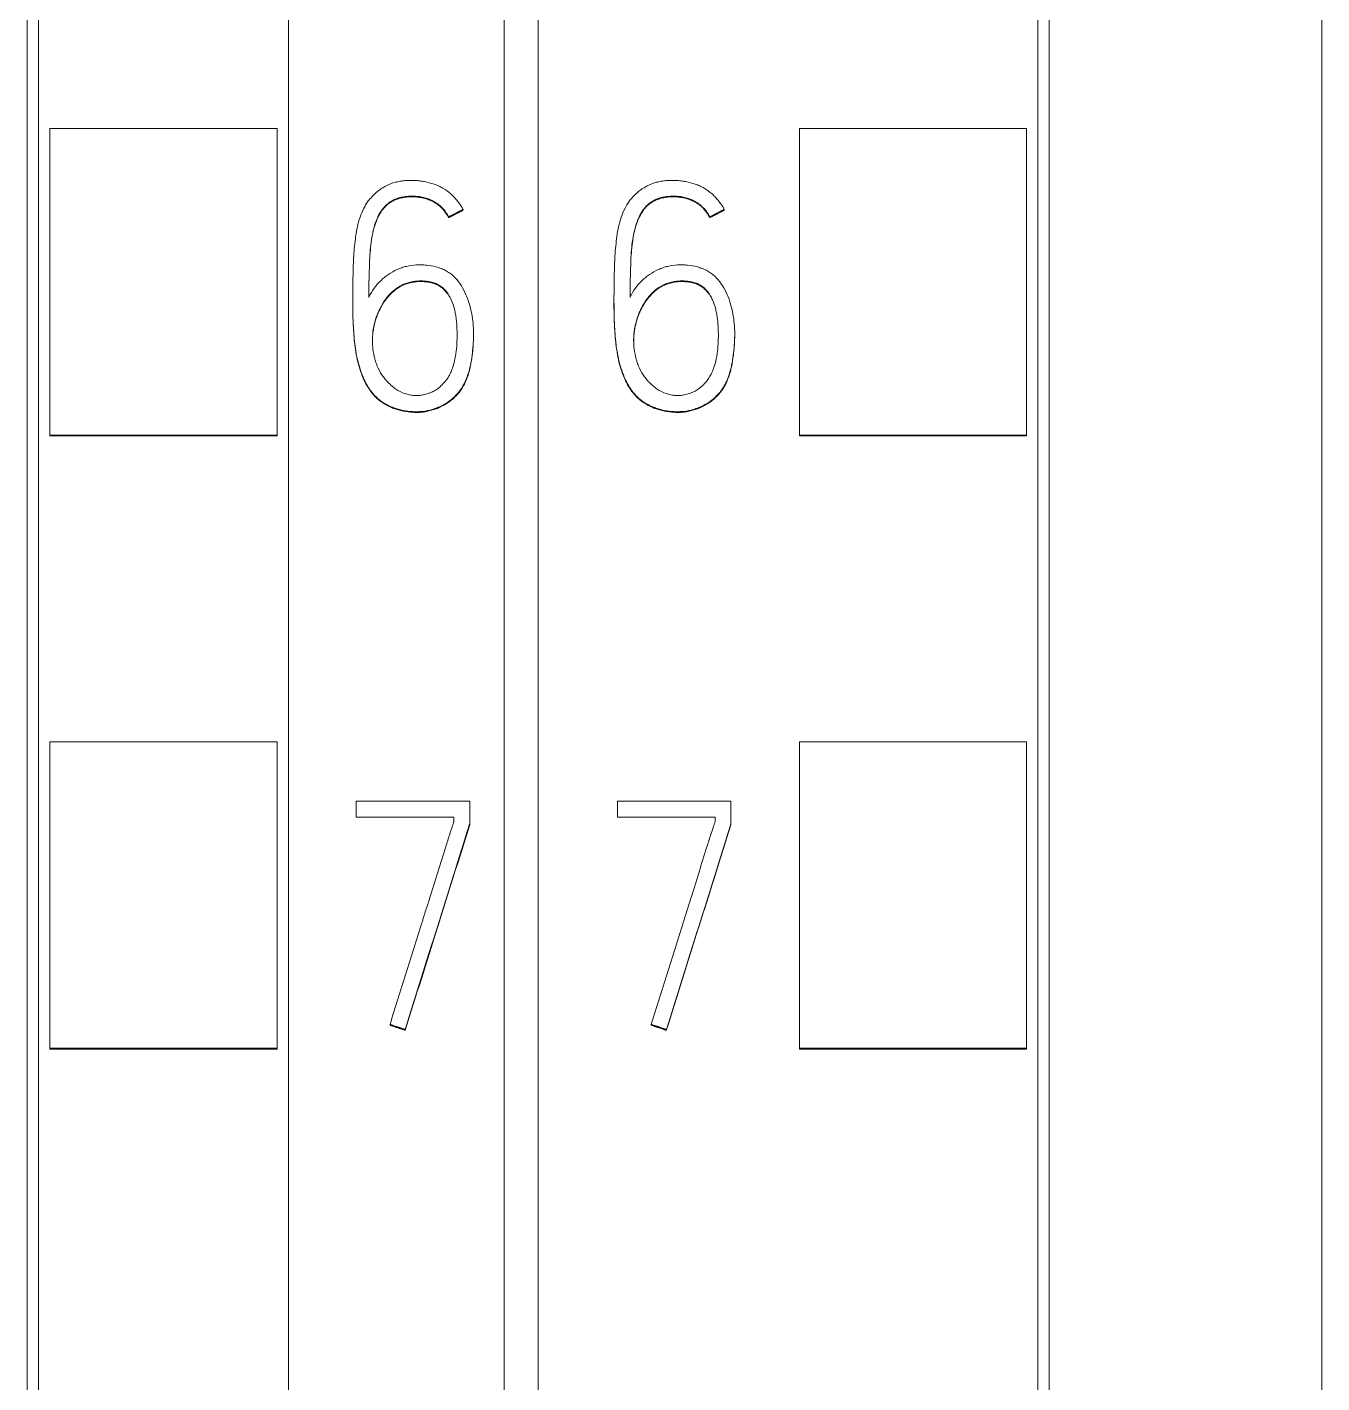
# Model space of a CAD drawing. Header units: millimetres. Extents: x 4137 to 6698, y 1400 to 3585.
# Drawn here: x 5385.35 to 5396.75, y 3259.39 to 3271.33 of the extents above; entities that cross this region are included whole.
import ezdxf

# ---------------------------------------------------------------- set-up
doc = ezdxf.new("R2010")
doc.units = ezdxf.units.MM
doc.layers.add('000-PI-Oprema', color=30, linetype='Continuous', lineweight=5)

msp = doc.modelspace()

# ---------------------------------------------------------------- linework, layer by layer
at = {"layer": '000-PI-Oprema', "color": 0, "linetype": 'ByBlock', "lineweight": 0}
for p, q in [((5389.848, 3360.459), (5389.848, 3247.041)), ((5389.848, 3360.459), (5389.848, 3247.041)), ((5385.448, 3249.363), (5385.448, 3358.178)), ((5394.248, 3358.178), (5394.248, 3249.363)), ((5387.648, 3293.528), (5387.648, 3229.573)), ((5389.548, 3293.528), (5389.548, 3229.573)), ((5385.548, 3267.736), (5385.548, 3270.437)), ((5385.548, 3270.437), (5387.548, 3270.437)), ((5387.548, 3267.736), (5387.548, 3270.437)), ((5392.148, 3267.736), (5392.148, 3270.437)), ((5394.148, 3270.437), (5392.148, 3270.437)), ((5394.148, 3267.736), (5394.148, 3270.437)), ((5389.186, 3269.724), (5389.186, 3269.717)), ((5391.486, 3269.724), (5391.486, 3269.717)), ((5389.059, 3269.657), (5389.059, 3269.651)), ((5391.359, 3269.657), (5391.359, 3269.651)), ((5388.215, 3268.917), (5388.215, 3268.911)), ((5390.515, 3268.917), (5390.515, 3268.911)), ((5389.278, 3268.617), (5389.278, 3268.623)), ((5391.578, 3268.617), (5391.578, 3268.623)), ((5385.548, 3267.728), (5385.548, 3267.736)), ((5385.548, 3267.736), (5387.548, 3267.736)), ((5385.548, 3267.728), (5387.548, 3267.728)), ((5387.548, 3267.728), (5387.548, 3267.736)), ((5392.148, 3267.728), (5392.148, 3267.736)), ((5394.148, 3267.736), (5392.148, 3267.736)), ((5394.148, 3267.728), (5392.148, 3267.728)), ((5394.148, 3267.728), (5394.148, 3267.736)), ((5385.548, 3262.335), (5385.548, 3265.035)), ((5385.548, 3265.035), (5387.548, 3265.035)), ((5387.548, 3262.335), (5387.548, 3265.035)), ((5392.148, 3262.335), (5392.148, 3265.035)), ((5394.148, 3265.035), (5392.148, 3265.035)), ((5394.148, 3262.335), (5394.148, 3265.035)), ((5388.246, 3264.371), (5388.246, 3264.513)), ((5388.246, 3264.513), (5389.245, 3264.513)), ((5389.245, 3264.513), (5389.245, 3264.31)), ((5390.546, 3264.371), (5390.546, 3264.513)), ((5390.546, 3264.513), (5391.545, 3264.513)), ((5391.545, 3264.513), (5391.545, 3264.31)), ((5389.106, 3264.371), (5388.246, 3264.371)), ((5389.106, 3264.332), (5389.106, 3264.371)), ((5391.406, 3264.371), (5390.546, 3264.371)), ((5391.406, 3264.332), (5391.406, 3264.371)), ((5389.245, 3264.31), (5389.245, 3264.304)), ((5391.545, 3264.31), (5391.545, 3264.304)), ((5388.543, 3262.545), (5388.543, 3262.539)), ((5390.843, 3262.545), (5390.843, 3262.539)), ((5388.676, 3262.501), (5388.676, 3262.494)), ((5390.976, 3262.501), (5390.976, 3262.494)), ((5385.548, 3262.328), (5385.548, 3262.335)), ((5385.548, 3262.335), (5387.548, 3262.335)), ((5385.548, 3262.328), (5387.548, 3262.328)), ((5387.548, 3262.328), (5387.548, 3262.335)), ((5392.148, 3262.328), (5392.148, 3262.335)), ((5394.148, 3262.335), (5392.148, 3262.335)), ((5394.148, 3262.328), (5392.148, 3262.328)), ((5394.148, 3262.328), (5394.148, 3262.335))]:
    msp.add_line(p, q, dxfattribs=at)
for centre, major_axis, ratio, start_param, end_param in [((5401.457, 3240.552), (315.562, 1005.234), 0.017816, 1.552753, 1.554553), ((5401.289, 3240.868), (313.38, 998.269), 0.017694, 1.552872, 1.554685), ((5403.676, 3240.698), (314.539, 1001.971), 0.017758, 1.552804, 1.55461), ((5403.656, 3240.743), (314.236, 1001.002), 0.017743, 1.552827, 1.554635)]:
    msp.add_ellipse(centre, major_axis=major_axis, ratio=ratio, start_param=start_param, end_param=end_param, dxfattribs=at)
for points, knots in [([(5385.348, 3249.078), (5385.348, 3252.418), (5385.348, 3260.383), (5385.348, 3273.023), (5385.348, 3288.509), (5385.348, 3302.803), (5385.348, 3317.013), (5385.348, 3331.58), (5385.348, 3345.75), (5385.348, 3355.32), (5385.348, 3358.364)], [0, 0, 0, 0, 0.091483, 0.21812, 0.346206, 0.515858, 0.610111, 0.736264, 0.916066, 1, 1, 1, 1]), ([(5394.348, 3358.364), (5394.348, 3355.32), (5394.348, 3345.75), (5394.348, 3331.58), (5394.348, 3317.013), (5394.348, 3302.803), (5394.348, 3288.509), (5394.348, 3273.023), (5394.348, 3260.383), (5394.348, 3252.418), (5394.348, 3249.078)], [0, 0, 0, 0, 0.083934, 0.263736, 0.389889, 0.484142, 0.653794, 0.78188, 0.908517, 1, 1, 1, 1]), ([(5396.748, 3355.298), (5396.748, 3353.275), (5396.748, 3344.726), (5396.748, 3331.58), (5396.748, 3317.013), (5396.748, 3302.803), (5396.748, 3288.509), (5396.748, 3273.023), (5396.748, 3260.265), (5396.748, 3251.383), (5396.748, 3247.126), (5396.748, 3246.328)], [0, 0, 0, 0, 0.055935, 0.236292, 0.362833, 0.457376, 0.627551, 0.756032, 0.883059, 0.978086, 1, 1, 1, 1]), ([(5389.186, 3269.724), (5389.172, 3269.749), (5389.156, 3269.773), (5389.129, 3269.807), (5389.12, 3269.818), (5389.1, 3269.839), (5389.09, 3269.85), (5389.057, 3269.879), (5389.034, 3269.896), (5388.997, 3269.918), (5388.984, 3269.924), (5388.957, 3269.936), (5388.944, 3269.942), (5388.903, 3269.956), (5388.875, 3269.963), (5388.833, 3269.971), (5388.818, 3269.973), (5388.79, 3269.976), (5388.775, 3269.978), (5388.732, 3269.98), (5388.703, 3269.98), (5388.66, 3269.976), (5388.646, 3269.974), (5388.617, 3269.969), (5388.603, 3269.966), (5388.561, 3269.955), (5388.534, 3269.945), (5388.495, 3269.925), (5388.483, 3269.917), (5388.458, 3269.902), (5388.446, 3269.893), (5388.412, 3269.866), (5388.392, 3269.846), (5388.363, 3269.813), (5388.354, 3269.801), (5388.337, 3269.778), (5388.33, 3269.766), (5388.308, 3269.728), (5388.296, 3269.702), (5388.276, 3269.647), (5388.267, 3269.62), (5388.254, 3269.564), (5388.248, 3269.536), (5388.239, 3269.479), (5388.236, 3269.451), (5388.226, 3269.365), (5388.223, 3269.308), (5388.218, 3269.193), (5388.217, 3269.135), (5388.215, 3268.963), (5388.213, 3268.847), (5388.219, 3268.704), (5388.221, 3268.675), (5388.225, 3268.618), (5388.227, 3268.59), (5388.236, 3268.504), (5388.245, 3268.447), (5388.262, 3268.377), (5388.266, 3268.362), (5388.274, 3268.335), (5388.278, 3268.321), (5388.292, 3268.28), (5388.302, 3268.253), (5388.32, 3268.213), (5388.327, 3268.201), (5388.341, 3268.175), (5388.348, 3268.162), (5388.372, 3268.126), (5388.39, 3268.103), (5388.42, 3268.072), (5388.431, 3268.062), (5388.454, 3268.043), (5388.465, 3268.035), (5388.502, 3268.011), (5388.527, 3267.997), (5388.568, 3267.98), (5388.581, 3267.975), (5388.609, 3267.966), (5388.623, 3267.962), (5388.665, 3267.952), (5388.693, 3267.947), (5388.737, 3267.943), (5388.751, 3267.942), (5388.781, 3267.942), (5388.795, 3267.942), (5388.838, 3267.945), (5388.867, 3267.95), (5388.909, 3267.96), (5388.923, 3267.964), (5388.95, 3267.974), (5388.964, 3267.979), (5389.004, 3267.997), (5389.029, 3268.011), (5389.065, 3268.035), (5389.076, 3268.044), (5389.099, 3268.063), (5389.11, 3268.073), (5389.14, 3268.104), (5389.158, 3268.126), (5389.182, 3268.162), (5389.189, 3268.175), (5389.203, 3268.201), (5389.209, 3268.214), (5389.225, 3268.255), (5389.234, 3268.282), (5389.245, 3268.324), (5389.248, 3268.338), (5389.254, 3268.367), (5389.257, 3268.381), (5389.264, 3268.424), (5389.267, 3268.453), (5389.276, 3268.539), (5389.279, 3268.596), (5389.277, 3268.683), (5389.275, 3268.711), (5389.268, 3268.769), (5389.264, 3268.798), (5389.251, 3268.855), (5389.244, 3268.883), (5389.226, 3268.939), (5389.215, 3268.966), (5389.19, 3269.019), (5389.176, 3269.045), (5389.143, 3269.092), (5389.124, 3269.115), (5389.092, 3269.145), (5389.081, 3269.154), (5389.057, 3269.171), (5389.044, 3269.179), (5389.018, 3269.192), (5389.005, 3269.198), (5388.977, 3269.209), (5388.963, 3269.214), (5388.921, 3269.225), (5388.892, 3269.23), (5388.848, 3269.234), (5388.834, 3269.235), (5388.804, 3269.236), (5388.79, 3269.235), (5388.746, 3269.233), (5388.717, 3269.229), (5388.674, 3269.219), (5388.66, 3269.215), (5388.632, 3269.206), (5388.618, 3269.2), (5388.579, 3269.182), (5388.553, 3269.168), (5388.517, 3269.143), (5388.505, 3269.134), (5388.483, 3269.116), (5388.472, 3269.106), (5388.44, 3269.076), (5388.421, 3269.054), (5388.386, 3269.006), (5388.371, 3268.981), (5388.357, 3268.955)], [0, 0, 0, 0, 0.015625, 0.015625, 0.023438, 0.023438, 0.03125, 0.03125, 0.046875, 0.046875, 0.054688, 0.054688, 0.0625, 0.0625, 0.078125, 0.078125, 0.085938, 0.085938, 0.09375, 0.09375, 0.109375, 0.109375, 0.117188, 0.117188, 0.125, 0.125, 0.140625, 0.140625, 0.148438, 0.148438, 0.15625, 0.15625, 0.171875, 0.171875, 0.179688, 0.179688, 0.1875, 0.1875, 0.203125, 0.203125, 0.21875, 0.21875, 0.234375, 0.234375, 0.25, 0.25, 0.28125, 0.28125, 0.3125, 0.3125, 0.375, 0.375, 0.390625, 0.390625, 0.40625, 0.40625, 0.4375, 0.4375, 0.445313, 0.445313, 0.453125, 0.453125, 0.46875, 0.46875, 0.476563, 0.476563, 0.484375, 0.484375, 0.5, 0.5, 0.507813, 0.507813, 0.515625, 0.515625, 0.53125, 0.53125, 0.539063, 0.539063, 0.546875, 0.546875, 0.5625, 0.5625, 0.570313, 0.570313, 0.578125, 0.578125, 0.59375, 0.59375, 0.601563, 0.601563, 0.609375, 0.609375, 0.625, 0.625, 0.632813, 0.632813, 0.640625, 0.640625, 0.65625, 0.65625, 0.664063, 0.664063, 0.671875, 0.671875, 0.6875, 0.6875, 0.695313, 0.695313, 0.703125, 0.703125, 0.71875, 0.71875, 0.75, 0.75, 0.765625, 0.765625, 0.78125, 0.78125, 0.796875, 0.796875, 0.8125, 0.8125, 0.828125, 0.828125, 0.84375, 0.84375, 0.851563, 0.851563, 0.859375, 0.859375, 0.867188, 0.867188, 0.875, 0.875, 0.890625, 0.890625, 0.898438, 0.898438, 0.90625, 0.90625, 0.921875, 0.921875, 0.929688, 0.929688, 0.9375, 0.9375, 0.953125, 0.953125, 0.960938, 0.960938, 0.96875, 0.96875, 0.984375, 0.984375, 1, 1, 1, 1]), ([(5391.486, 3269.724), (5391.472, 3269.749), (5391.456, 3269.773), (5391.429, 3269.807), (5391.42, 3269.818), (5391.4, 3269.839), (5391.39, 3269.85), (5391.357, 3269.879), (5391.334, 3269.896), (5391.297, 3269.918), (5391.284, 3269.924), (5391.257, 3269.936), (5391.244, 3269.942), (5391.203, 3269.956), (5391.175, 3269.963), (5391.133, 3269.971), (5391.118, 3269.973), (5391.09, 3269.976), (5391.075, 3269.978), (5391.032, 3269.98), (5391.003, 3269.98), (5390.96, 3269.976), (5390.946, 3269.974), (5390.917, 3269.969), (5390.903, 3269.966), (5390.861, 3269.955), (5390.834, 3269.945), (5390.795, 3269.925), (5390.783, 3269.917), (5390.758, 3269.902), (5390.746, 3269.893), (5390.712, 3269.866), (5390.692, 3269.846), (5390.663, 3269.813), (5390.654, 3269.801), (5390.637, 3269.778), (5390.63, 3269.766), (5390.608, 3269.728), (5390.596, 3269.702), (5390.576, 3269.647), (5390.567, 3269.62), (5390.554, 3269.564), (5390.548, 3269.536), (5390.539, 3269.479), (5390.536, 3269.451), (5390.526, 3269.365), (5390.523, 3269.308), (5390.518, 3269.193), (5390.517, 3269.135), (5390.515, 3268.963), (5390.513, 3268.847), (5390.519, 3268.704), (5390.521, 3268.675), (5390.525, 3268.618), (5390.527, 3268.59), (5390.536, 3268.504), (5390.545, 3268.447), (5390.562, 3268.377), (5390.566, 3268.362), (5390.574, 3268.335), (5390.578, 3268.321), (5390.592, 3268.28), (5390.602, 3268.253), (5390.62, 3268.213), (5390.627, 3268.201), (5390.641, 3268.175), (5390.648, 3268.162), (5390.672, 3268.126), (5390.69, 3268.103), (5390.72, 3268.072), (5390.731, 3268.062), (5390.754, 3268.043), (5390.765, 3268.035), (5390.802, 3268.011), (5390.827, 3267.997), (5390.868, 3267.98), (5390.881, 3267.975), (5390.909, 3267.966), (5390.923, 3267.962), (5390.965, 3267.952), (5390.993, 3267.947), (5391.037, 3267.943), (5391.051, 3267.942), (5391.081, 3267.942), (5391.095, 3267.942), (5391.138, 3267.945), (5391.167, 3267.95), (5391.209, 3267.96), (5391.223, 3267.964), (5391.25, 3267.974), (5391.264, 3267.979), (5391.304, 3267.997), (5391.329, 3268.011), (5391.365, 3268.035), (5391.376, 3268.044), (5391.399, 3268.063), (5391.41, 3268.073), (5391.44, 3268.104), (5391.458, 3268.126), (5391.482, 3268.162), (5391.489, 3268.175), (5391.503, 3268.201), (5391.509, 3268.214), (5391.525, 3268.255), (5391.534, 3268.282), (5391.545, 3268.324), (5391.548, 3268.338), (5391.554, 3268.367), (5391.557, 3268.381), (5391.564, 3268.424), (5391.567, 3268.453), (5391.576, 3268.539), (5391.579, 3268.596), (5391.577, 3268.683), (5391.575, 3268.711), (5391.568, 3268.769), (5391.564, 3268.798), (5391.551, 3268.855), (5391.544, 3268.883), (5391.526, 3268.939), (5391.515, 3268.966), (5391.49, 3269.019), (5391.476, 3269.045), (5391.443, 3269.092), (5391.424, 3269.115), (5391.392, 3269.145), (5391.381, 3269.154), (5391.357, 3269.171), (5391.344, 3269.179), (5391.318, 3269.192), (5391.305, 3269.198), (5391.277, 3269.209), (5391.263, 3269.214), (5391.221, 3269.225), (5391.192, 3269.23), (5391.148, 3269.234), (5391.134, 3269.235), (5391.104, 3269.236), (5391.09, 3269.235), (5391.046, 3269.233), (5391.017, 3269.229), (5390.974, 3269.219), (5390.96, 3269.215), (5390.932, 3269.206), (5390.918, 3269.2), (5390.879, 3269.182), (5390.853, 3269.168), (5390.817, 3269.143), (5390.805, 3269.134), (5390.783, 3269.116), (5390.772, 3269.106), (5390.74, 3269.076), (5390.721, 3269.054), (5390.686, 3269.006), (5390.671, 3268.981), (5390.657, 3268.955)], [0, 0, 0, 0, 0.015625, 0.015625, 0.023438, 0.023438, 0.03125, 0.03125, 0.046875, 0.046875, 0.054688, 0.054688, 0.0625, 0.0625, 0.078125, 0.078125, 0.085938, 0.085938, 0.09375, 0.09375, 0.109375, 0.109375, 0.117188, 0.117188, 0.125, 0.125, 0.140625, 0.140625, 0.148438, 0.148438, 0.15625, 0.15625, 0.171875, 0.171875, 0.179688, 0.179688, 0.1875, 0.1875, 0.203125, 0.203125, 0.21875, 0.21875, 0.234375, 0.234375, 0.25, 0.25, 0.28125, 0.28125, 0.3125, 0.3125, 0.375, 0.375, 0.390625, 0.390625, 0.40625, 0.40625, 0.4375, 0.4375, 0.445313, 0.445313, 0.453125, 0.453125, 0.46875, 0.46875, 0.476563, 0.476563, 0.484375, 0.484375, 0.5, 0.5, 0.507813, 0.507813, 0.515625, 0.515625, 0.53125, 0.53125, 0.539063, 0.539063, 0.546875, 0.546875, 0.5625, 0.5625, 0.570313, 0.570313, 0.578125, 0.578125, 0.59375, 0.59375, 0.601563, 0.601563, 0.609375, 0.609375, 0.625, 0.625, 0.632813, 0.632813, 0.640625, 0.640625, 0.65625, 0.65625, 0.664063, 0.664063, 0.671875, 0.671875, 0.6875, 0.6875, 0.695313, 0.695313, 0.703125, 0.703125, 0.71875, 0.71875, 0.75, 0.75, 0.765625, 0.765625, 0.78125, 0.78125, 0.796875, 0.796875, 0.8125, 0.8125, 0.828125, 0.828125, 0.84375, 0.84375, 0.851563, 0.851563, 0.859375, 0.859375, 0.867188, 0.867188, 0.875, 0.875, 0.890625, 0.890625, 0.898438, 0.898438, 0.90625, 0.90625, 0.921875, 0.921875, 0.929688, 0.929688, 0.9375, 0.9375, 0.953125, 0.953125, 0.960938, 0.960938, 0.96875, 0.96875, 0.984375, 0.984375, 1, 1, 1, 1]), ([(5388.357, 3268.955), (5388.357, 3269.016), (5388.357, 3269.077), (5388.36, 3269.169), (5388.361, 3269.199), (5388.363, 3269.26), (5388.364, 3269.291), (5388.368, 3269.351), (5388.37, 3269.382), (5388.377, 3269.442), (5388.382, 3269.473), (5388.391, 3269.518), (5388.394, 3269.533), (5388.401, 3269.563), (5388.406, 3269.578), (5388.42, 3269.622), (5388.431, 3269.651), (5388.449, 3269.685), (5388.453, 3269.691), (5388.461, 3269.705), (5388.466, 3269.711), (5388.479, 3269.73), (5388.489, 3269.742), (5388.505, 3269.759), (5388.511, 3269.764), (5388.523, 3269.775), (5388.529, 3269.779), (5388.548, 3269.793), (5388.561, 3269.801), (5388.582, 3269.811), (5388.589, 3269.814), (5388.603, 3269.82), (5388.611, 3269.822), (5388.633, 3269.829), (5388.648, 3269.832), (5388.679, 3269.837), (5388.694, 3269.838), (5388.725, 3269.84), (5388.741, 3269.84), (5388.772, 3269.839), (5388.787, 3269.838), (5388.818, 3269.834), (5388.84, 3269.829), (5388.863, 3269.823), (5388.877, 3269.818), (5388.885, 3269.815), (5388.906, 3269.806), (5388.92, 3269.799), (5388.947, 3269.784), (5388.96, 3269.775), (5388.978, 3269.761), (5388.984, 3269.755), (5388.995, 3269.745), (5389.001, 3269.739), (5389.017, 3269.722), (5389.026, 3269.71), (5389.044, 3269.685), (5389.052, 3269.671), (5389.059, 3269.657)], [0, 0, 0, 0, 0.125, 0.125, 0.1875, 0.1875, 0.25, 0.25, 0.3125, 0.3125, 0.375, 0.375, 0.40625, 0.40625, 0.4375, 0.4375, 0.5, 0.5, 0.515625, 0.515625, 0.53125, 0.53125, 0.5625, 0.5625, 0.578125, 0.578125, 0.59375, 0.59375, 0.625, 0.625, 0.640625, 0.640625, 0.65625, 0.65625, 0.6875, 0.6875, 0.71875, 0.71875, 0.75, 0.75, 0.78125, 0.78125, 0.8125, 0.828125, 0.828125, 0.84375, 0.84375, 0.875, 0.875, 0.90625, 0.90625, 0.921875, 0.921875, 0.9375, 0.9375, 0.96875, 0.96875, 1, 1, 1, 1]), ([(5389.059, 3269.651), (5389.045, 3269.679), (5389.028, 3269.704), (5389.002, 3269.732), (5388.996, 3269.738), (5388.985, 3269.748), (5388.979, 3269.754), (5388.961, 3269.768), (5388.935, 3269.785), (5388.908, 3269.799), (5388.879, 3269.811), (5388.864, 3269.816), (5388.835, 3269.824), (5388.819, 3269.827), (5388.789, 3269.832), (5388.773, 3269.833), (5388.727, 3269.835), (5388.696, 3269.833), (5388.651, 3269.826), (5388.635, 3269.823), (5388.605, 3269.814), (5388.591, 3269.809), (5388.57, 3269.799), (5388.563, 3269.796), (5388.55, 3269.788), (5388.543, 3269.784), (5388.524, 3269.77), (5388.507, 3269.755), (5388.491, 3269.737), (5388.481, 3269.726), (5388.476, 3269.719), (5388.463, 3269.701), (5388.454, 3269.687), (5388.44, 3269.661), (5388.433, 3269.647), (5388.421, 3269.618), (5388.416, 3269.603), (5388.402, 3269.559), (5388.394, 3269.529), (5388.382, 3269.469), (5388.378, 3269.439), (5388.371, 3269.379), (5388.368, 3269.348), (5388.364, 3269.287), (5388.363, 3269.256), (5388.361, 3269.195), (5388.36, 3269.164), (5388.357, 3269.072), (5388.357, 3269.01), (5388.357, 3268.949)], [0, 0, 0, 0, 0.0625, 0.0625, 0.078125, 0.078125, 0.09375, 0.09375, 0.125, 0.15625, 0.15625, 0.1875, 0.1875, 0.21875, 0.21875, 0.25, 0.25, 0.3125, 0.3125, 0.34375, 0.34375, 0.375, 0.375, 0.390625, 0.390625, 0.40625, 0.40625, 0.4375, 0.453125, 0.453125, 0.46875, 0.46875, 0.5, 0.5, 0.53125, 0.53125, 0.5625, 0.5625, 0.625, 0.625, 0.6875, 0.6875, 0.75, 0.75, 0.8125, 0.8125, 0.875, 0.875, 1, 1, 1, 1]), ([(5390.657, 3268.955), (5390.657, 3269.016), (5390.657, 3269.077), (5390.66, 3269.169), (5390.661, 3269.199), (5390.663, 3269.26), (5390.664, 3269.291), (5390.668, 3269.351), (5390.67, 3269.382), (5390.677, 3269.442), (5390.682, 3269.473), (5390.691, 3269.518), (5390.694, 3269.533), (5390.701, 3269.563), (5390.706, 3269.578), (5390.72, 3269.622), (5390.731, 3269.651), (5390.749, 3269.685), (5390.753, 3269.691), (5390.761, 3269.705), (5390.766, 3269.711), (5390.779, 3269.73), (5390.789, 3269.742), (5390.805, 3269.759), (5390.811, 3269.764), (5390.823, 3269.775), (5390.829, 3269.779), (5390.848, 3269.793), (5390.861, 3269.801), (5390.882, 3269.811), (5390.889, 3269.814), (5390.903, 3269.82), (5390.911, 3269.822), (5390.933, 3269.829), (5390.948, 3269.832), (5390.979, 3269.837), (5390.994, 3269.838), (5391.025, 3269.84), (5391.041, 3269.84), (5391.072, 3269.839), (5391.087, 3269.838), (5391.118, 3269.834), (5391.14, 3269.829), (5391.163, 3269.823), (5391.177, 3269.818), (5391.185, 3269.815), (5391.206, 3269.806), (5391.22, 3269.799), (5391.247, 3269.784), (5391.26, 3269.775), (5391.278, 3269.761), (5391.284, 3269.755), (5391.295, 3269.745), (5391.301, 3269.739), (5391.317, 3269.722), (5391.326, 3269.71), (5391.344, 3269.685), (5391.352, 3269.671), (5391.359, 3269.657)], [0, 0, 0, 0, 0.125, 0.125, 0.1875, 0.1875, 0.25, 0.25, 0.3125, 0.3125, 0.375, 0.375, 0.40625, 0.40625, 0.4375, 0.4375, 0.5, 0.5, 0.515625, 0.515625, 0.53125, 0.53125, 0.5625, 0.5625, 0.578125, 0.578125, 0.59375, 0.59375, 0.625, 0.625, 0.640625, 0.640625, 0.65625, 0.65625, 0.6875, 0.6875, 0.71875, 0.71875, 0.75, 0.75, 0.78125, 0.78125, 0.8125, 0.828125, 0.828125, 0.84375, 0.84375, 0.875, 0.875, 0.90625, 0.90625, 0.921875, 0.921875, 0.9375, 0.9375, 0.96875, 0.96875, 1, 1, 1, 1]), ([(5391.359, 3269.651), (5391.345, 3269.679), (5391.328, 3269.704), (5391.302, 3269.732), (5391.296, 3269.738), (5391.285, 3269.748), (5391.279, 3269.754), (5391.261, 3269.768), (5391.235, 3269.785), (5391.208, 3269.799), (5391.179, 3269.811), (5391.164, 3269.816), (5391.135, 3269.824), (5391.119, 3269.827), (5391.089, 3269.832), (5391.073, 3269.833), (5391.027, 3269.835), (5390.996, 3269.833), (5390.951, 3269.826), (5390.935, 3269.823), (5390.905, 3269.814), (5390.891, 3269.809), (5390.87, 3269.799), (5390.863, 3269.796), (5390.85, 3269.788), (5390.843, 3269.784), (5390.824, 3269.77), (5390.807, 3269.755), (5390.791, 3269.737), (5390.781, 3269.726), (5390.776, 3269.719), (5390.763, 3269.701), (5390.754, 3269.687), (5390.74, 3269.661), (5390.733, 3269.647), (5390.721, 3269.618), (5390.716, 3269.603), (5390.702, 3269.559), (5390.694, 3269.529), (5390.682, 3269.469), (5390.678, 3269.439), (5390.671, 3269.379), (5390.668, 3269.348), (5390.664, 3269.287), (5390.663, 3269.256), (5390.661, 3269.195), (5390.66, 3269.164), (5390.657, 3269.072), (5390.657, 3269.01), (5390.657, 3268.949)], [0, 0, 0, 0, 0.0625, 0.0625, 0.078125, 0.078125, 0.09375, 0.09375, 0.125, 0.15625, 0.15625, 0.1875, 0.1875, 0.21875, 0.21875, 0.25, 0.25, 0.3125, 0.3125, 0.34375, 0.34375, 0.375, 0.375, 0.390625, 0.390625, 0.40625, 0.40625, 0.4375, 0.453125, 0.453125, 0.46875, 0.46875, 0.5, 0.5, 0.53125, 0.53125, 0.5625, 0.5625, 0.625, 0.625, 0.6875, 0.6875, 0.75, 0.75, 0.8125, 0.8125, 0.875, 0.875, 1, 1, 1, 1]), ([(5388.63, 3269.049), (5388.656, 3269.064), (5388.683, 3269.074), (5388.726, 3269.085), (5388.74, 3269.088), (5388.769, 3269.092), (5388.799, 3269.094), (5388.828, 3269.094), (5388.858, 3269.092), (5388.872, 3269.091), (5388.901, 3269.085), (5388.916, 3269.082), (5388.944, 3269.073), (5388.957, 3269.067), (5388.983, 3269.053), (5388.995, 3269.044), (5389.017, 3269.025), (5389.027, 3269.014), (5389.046, 3268.991), (5389.054, 3268.979), (5389.069, 3268.954), (5389.076, 3268.941), (5389.094, 3268.9), (5389.103, 3268.873), (5389.114, 3268.83), (5389.117, 3268.816), (5389.122, 3268.787), (5389.124, 3268.772), (5389.129, 3268.729), (5389.131, 3268.7), (5389.134, 3268.641), (5389.134, 3268.612), (5389.132, 3268.525), (5389.127, 3268.467), (5389.109, 3268.38), (5389.102, 3268.352), (5389.087, 3268.31), (5389.082, 3268.297), (5389.069, 3268.27), (5389.062, 3268.257), (5389.039, 3268.22), (5389.021, 3268.197), (5388.994, 3268.171), (5388.989, 3268.166), (5388.978, 3268.157), (5388.972, 3268.152), (5388.954, 3268.139), (5388.942, 3268.131), (5388.917, 3268.117), (5388.903, 3268.111), (5388.875, 3268.1), (5388.847, 3268.092), (5388.818, 3268.087), (5388.789, 3268.085), (5388.774, 3268.084), (5388.745, 3268.086), (5388.73, 3268.088), (5388.701, 3268.093), (5388.687, 3268.097), (5388.645, 3268.111), (5388.619, 3268.125), (5388.582, 3268.149), (5388.57, 3268.159), (5388.548, 3268.178), (5388.527, 3268.198), (5388.507, 3268.22), (5388.489, 3268.243), (5388.48, 3268.255), (5388.456, 3268.291), (5388.442, 3268.317), (5388.425, 3268.358), (5388.42, 3268.372), (5388.411, 3268.4), (5388.408, 3268.414), (5388.398, 3268.457), (5388.393, 3268.486), (5388.389, 3268.529), (5388.389, 3268.544), (5388.388, 3268.573), (5388.388, 3268.588), (5388.391, 3268.632), (5388.394, 3268.661), (5388.405, 3268.718), (5388.413, 3268.746), (5388.427, 3268.788), (5388.432, 3268.802), (5388.444, 3268.829), (5388.45, 3268.842), (5388.47, 3268.881), (5388.485, 3268.906), (5388.511, 3268.941), (5388.52, 3268.953), (5388.539, 3268.975), (5388.549, 3268.986), (5388.581, 3269.016), (5388.604, 3269.034), (5388.63, 3269.049)], [0, 0, 0, 0, 0.03125, 0.03125, 0.046875, 0.046875, 0.0625, 0.078125, 0.078125, 0.09375, 0.09375, 0.109375, 0.109375, 0.125, 0.125, 0.140625, 0.140625, 0.15625, 0.15625, 0.171875, 0.171875, 0.1875, 0.1875, 0.21875, 0.21875, 0.234375, 0.234375, 0.25, 0.25, 0.28125, 0.28125, 0.3125, 0.3125, 0.375, 0.375, 0.40625, 0.40625, 0.421875, 0.421875, 0.4375, 0.4375, 0.46875, 0.46875, 0.476563, 0.476563, 0.484375, 0.484375, 0.5, 0.5, 0.515625, 0.515625, 0.53125, 0.546875, 0.546875, 0.5625, 0.5625, 0.578125, 0.578125, 0.59375, 0.59375, 0.625, 0.625, 0.640625, 0.640625, 0.65625, 0.671875, 0.671875, 0.6875, 0.6875, 0.71875, 0.71875, 0.734375, 0.734375, 0.75, 0.75, 0.78125, 0.78125, 0.796875, 0.796875, 0.8125, 0.8125, 0.84375, 0.84375, 0.875, 0.875, 0.890625, 0.890625, 0.90625, 0.90625, 0.9375, 0.9375, 0.953125, 0.953125, 0.96875, 0.96875, 1, 1, 1, 1]), ([(5388.63, 3269.043), (5388.604, 3269.028), (5388.581, 3269.01), (5388.549, 3268.98), (5388.539, 3268.969), (5388.52, 3268.947), (5388.511, 3268.935), (5388.485, 3268.9), (5388.47, 3268.875), (5388.45, 3268.836), (5388.444, 3268.823), (5388.432, 3268.796), (5388.427, 3268.782), (5388.413, 3268.74), (5388.405, 3268.712), (5388.397, 3268.669), (5388.395, 3268.654), (5388.391, 3268.625), (5388.39, 3268.611), (5388.389, 3268.585), (5388.388, 3268.574), (5388.388, 3268.564)], [0, 0, 0, 0, 0.157109, 0.157109, 0.235664, 0.235664, 0.314218, 0.314218, 0.471328, 0.471328, 0.549882, 0.549882, 0.628437, 0.628437, 0.785546, 0.785546, 0.864101, 0.864101, 0.942655, 0.942655, 1, 1, 1, 1]), ([(5389.051, 3268.978), (5389.046, 3268.984), (5389.041, 3268.991), (5389.026, 3269.009), (5389.016, 3269.02), (5388.999, 3269.034), (5388.994, 3269.039), (5388.981, 3269.047), (5388.975, 3269.051), (5388.956, 3269.061), (5388.943, 3269.067), (5388.915, 3269.076), (5388.9, 3269.08), (5388.871, 3269.084), (5388.857, 3269.086), (5388.828, 3269.088), (5388.813, 3269.088), (5388.769, 3269.086), (5388.74, 3269.082), (5388.697, 3269.072), (5388.683, 3269.067), (5388.663, 3269.059), (5388.656, 3269.056), (5388.643, 3269.05), (5388.636, 3269.047), (5388.63, 3269.043)], [0, 0, 0, 0, 0.053658, 0.053658, 0.148292, 0.148292, 0.195609, 0.195609, 0.242926, 0.242926, 0.33756, 0.33756, 0.432195, 0.432195, 0.526829, 0.526829, 0.621463, 0.621463, 0.810732, 0.810732, 0.905366, 0.905366, 0.952683, 0.952683, 1, 1, 1, 1]), ([(5390.93, 3269.049), (5390.956, 3269.064), (5390.983, 3269.074), (5391.026, 3269.085), (5391.04, 3269.088), (5391.069, 3269.092), (5391.099, 3269.094), (5391.128, 3269.094), (5391.158, 3269.092), (5391.172, 3269.091), (5391.201, 3269.085), (5391.216, 3269.082), (5391.244, 3269.073), (5391.257, 3269.067), (5391.283, 3269.053), (5391.295, 3269.044), (5391.317, 3269.025), (5391.327, 3269.014), (5391.346, 3268.991), (5391.354, 3268.979), (5391.369, 3268.954), (5391.376, 3268.941), (5391.394, 3268.9), (5391.403, 3268.873), (5391.414, 3268.83), (5391.417, 3268.816), (5391.422, 3268.787), (5391.424, 3268.772), (5391.429, 3268.729), (5391.431, 3268.7), (5391.434, 3268.641), (5391.434, 3268.612), (5391.432, 3268.525), (5391.427, 3268.467), (5391.409, 3268.38), (5391.402, 3268.352), (5391.387, 3268.31), (5391.382, 3268.297), (5391.369, 3268.27), (5391.362, 3268.257), (5391.339, 3268.22), (5391.321, 3268.197), (5391.294, 3268.171), (5391.289, 3268.166), (5391.278, 3268.157), (5391.272, 3268.152), (5391.254, 3268.139), (5391.242, 3268.131), (5391.217, 3268.117), (5391.203, 3268.111), (5391.175, 3268.1), (5391.147, 3268.092), (5391.118, 3268.087), (5391.089, 3268.085), (5391.074, 3268.084), (5391.045, 3268.086), (5391.03, 3268.088), (5391.001, 3268.093), (5390.987, 3268.097), (5390.945, 3268.111), (5390.919, 3268.125), (5390.882, 3268.149), (5390.87, 3268.159), (5390.848, 3268.178), (5390.827, 3268.198), (5390.807, 3268.22), (5390.789, 3268.243), (5390.78, 3268.255), (5390.756, 3268.291), (5390.742, 3268.317), (5390.725, 3268.358), (5390.72, 3268.372), (5390.711, 3268.4), (5390.708, 3268.414), (5390.698, 3268.457), (5390.693, 3268.486), (5390.689, 3268.529), (5390.689, 3268.544), (5390.688, 3268.573), (5390.688, 3268.588), (5390.691, 3268.632), (5390.694, 3268.661), (5390.705, 3268.718), (5390.713, 3268.746), (5390.727, 3268.788), (5390.732, 3268.802), (5390.744, 3268.829), (5390.75, 3268.842), (5390.77, 3268.881), (5390.785, 3268.906), (5390.811, 3268.941), (5390.82, 3268.953), (5390.839, 3268.975), (5390.849, 3268.986), (5390.881, 3269.016), (5390.904, 3269.034), (5390.93, 3269.049)], [0, 0, 0, 0, 0.03125, 0.03125, 0.046875, 0.046875, 0.0625, 0.078125, 0.078125, 0.09375, 0.09375, 0.109375, 0.109375, 0.125, 0.125, 0.140625, 0.140625, 0.15625, 0.15625, 0.171875, 0.171875, 0.1875, 0.1875, 0.21875, 0.21875, 0.234375, 0.234375, 0.25, 0.25, 0.28125, 0.28125, 0.3125, 0.3125, 0.375, 0.375, 0.40625, 0.40625, 0.421875, 0.421875, 0.4375, 0.4375, 0.46875, 0.46875, 0.476563, 0.476563, 0.484375, 0.484375, 0.5, 0.5, 0.515625, 0.515625, 0.53125, 0.546875, 0.546875, 0.5625, 0.5625, 0.578125, 0.578125, 0.59375, 0.59375, 0.625, 0.625, 0.640625, 0.640625, 0.65625, 0.671875, 0.671875, 0.6875, 0.6875, 0.71875, 0.71875, 0.734375, 0.734375, 0.75, 0.75, 0.78125, 0.78125, 0.796875, 0.796875, 0.8125, 0.8125, 0.84375, 0.84375, 0.875, 0.875, 0.890625, 0.890625, 0.90625, 0.90625, 0.9375, 0.9375, 0.953125, 0.953125, 0.96875, 0.96875, 1, 1, 1, 1]), ([(5390.93, 3269.043), (5390.904, 3269.028), (5390.881, 3269.01), (5390.849, 3268.98), (5390.839, 3268.969), (5390.82, 3268.947), (5390.811, 3268.935), (5390.785, 3268.9), (5390.77, 3268.875), (5390.75, 3268.836), (5390.744, 3268.823), (5390.732, 3268.796), (5390.727, 3268.782), (5390.713, 3268.74), (5390.705, 3268.712), (5390.697, 3268.669), (5390.695, 3268.654), (5390.691, 3268.625), (5390.69, 3268.611), (5390.689, 3268.585), (5390.688, 3268.574), (5390.688, 3268.564)], [0, 0, 0, 0, 0.157109, 0.157109, 0.235664, 0.235664, 0.314218, 0.314218, 0.471328, 0.471328, 0.549882, 0.549882, 0.628437, 0.628437, 0.785546, 0.785546, 0.864101, 0.864101, 0.942655, 0.942655, 1, 1, 1, 1]), ([(5391.351, 3268.978), (5391.346, 3268.984), (5391.341, 3268.991), (5391.326, 3269.009), (5391.316, 3269.02), (5391.299, 3269.034), (5391.294, 3269.039), (5391.281, 3269.047), (5391.275, 3269.051), (5391.256, 3269.061), (5391.243, 3269.067), (5391.215, 3269.076), (5391.2, 3269.08), (5391.171, 3269.084), (5391.157, 3269.086), (5391.128, 3269.088), (5391.113, 3269.088), (5391.069, 3269.086), (5391.04, 3269.082), (5390.997, 3269.072), (5390.983, 3269.067), (5390.963, 3269.059), (5390.956, 3269.056), (5390.943, 3269.05), (5390.936, 3269.047), (5390.93, 3269.043)], [0, 0, 0, 0, 0.053658, 0.053658, 0.148292, 0.148292, 0.195609, 0.195609, 0.242926, 0.242926, 0.33756, 0.33756, 0.432195, 0.432195, 0.526829, 0.526829, 0.621463, 0.621463, 0.810732, 0.810732, 0.905366, 0.905366, 0.952683, 0.952683, 1, 1, 1, 1]), ([(5389.278, 3268.617), (5389.278, 3268.571), (5389.275, 3268.525), (5389.268, 3268.45), (5389.264, 3268.422), (5389.257, 3268.379), (5389.255, 3268.364), (5389.249, 3268.336), (5389.246, 3268.322), (5389.235, 3268.279), (5389.226, 3268.251), (5389.21, 3268.211), (5389.204, 3268.198), (5389.191, 3268.172), (5389.184, 3268.159), (5389.16, 3268.122), (5389.142, 3268.1), (5389.112, 3268.069), (5389.101, 3268.059), (5389.079, 3268.04), (5389.067, 3268.031), (5389.031, 3268.006), (5389.006, 3267.992), (5388.967, 3267.974), (5388.953, 3267.968), (5388.925, 3267.959), (5388.911, 3267.955), (5388.869, 3267.944), (5388.841, 3267.939), (5388.797, 3267.936), (5388.783, 3267.936), (5388.753, 3267.936), (5388.739, 3267.937), (5388.696, 3267.941), (5388.667, 3267.945), (5388.624, 3267.955), (5388.61, 3267.959), (5388.583, 3267.968), (5388.569, 3267.973), (5388.529, 3267.99), (5388.504, 3268.003), (5388.473, 3268.023), (5388.467, 3268.027), (5388.456, 3268.036), (5388.45, 3268.04), (5388.433, 3268.054), (5388.422, 3268.064), (5388.392, 3268.095), (5388.374, 3268.118), (5388.35, 3268.154), (5388.342, 3268.166), (5388.328, 3268.192), (5388.322, 3268.205), (5388.303, 3268.244), (5388.293, 3268.271), (5388.274, 3268.326), (5388.266, 3268.354), (5388.252, 3268.41), (5388.247, 3268.439), (5388.237, 3268.496), (5388.23, 3268.553), (5388.225, 3268.61), (5388.221, 3268.667), (5388.219, 3268.696), (5388.216, 3268.787), (5388.215, 3268.849), (5388.215, 3268.911)], [0, 0, 0, 0, 0.061997, 0.061997, 0.100843, 0.100843, 0.120266, 0.120266, 0.139688, 0.139688, 0.178534, 0.178534, 0.197957, 0.197957, 0.217379, 0.217379, 0.256225, 0.256225, 0.275648, 0.275648, 0.295071, 0.295071, 0.333916, 0.333916, 0.353339, 0.353339, 0.372762, 0.372762, 0.411607, 0.411607, 0.43103, 0.43103, 0.450453, 0.450453, 0.489298, 0.489298, 0.508721, 0.508721, 0.528144, 0.528144, 0.566989, 0.566989, 0.5767, 0.5767, 0.586412, 0.586412, 0.605835, 0.605835, 0.64468, 0.64468, 0.664103, 0.664103, 0.683526, 0.683526, 0.722371, 0.722371, 0.761217, 0.761217, 0.800062, 0.800062, 0.838908, 0.877753, 0.877753, 0.916599, 0.916599, 1, 1, 1, 1]), ([(5391.578, 3268.617), (5391.578, 3268.571), (5391.575, 3268.525), (5391.568, 3268.45), (5391.564, 3268.422), (5391.557, 3268.379), (5391.555, 3268.364), (5391.549, 3268.336), (5391.546, 3268.322), (5391.535, 3268.279), (5391.526, 3268.251), (5391.51, 3268.211), (5391.504, 3268.198), (5391.491, 3268.172), (5391.484, 3268.159), (5391.46, 3268.122), (5391.442, 3268.1), (5391.412, 3268.069), (5391.401, 3268.059), (5391.379, 3268.04), (5391.367, 3268.031), (5391.331, 3268.006), (5391.306, 3267.992), (5391.267, 3267.974), (5391.253, 3267.968), (5391.225, 3267.959), (5391.211, 3267.955), (5391.169, 3267.944), (5391.141, 3267.939), (5391.097, 3267.936), (5391.083, 3267.936), (5391.053, 3267.936), (5391.039, 3267.937), (5390.996, 3267.941), (5390.967, 3267.945), (5390.924, 3267.955), (5390.91, 3267.959), (5390.883, 3267.968), (5390.869, 3267.973), (5390.829, 3267.99), (5390.804, 3268.003), (5390.773, 3268.023), (5390.767, 3268.027), (5390.756, 3268.036), (5390.75, 3268.04), (5390.733, 3268.054), (5390.722, 3268.064), (5390.692, 3268.095), (5390.674, 3268.118), (5390.65, 3268.154), (5390.642, 3268.166), (5390.628, 3268.192), (5390.622, 3268.205), (5390.603, 3268.244), (5390.593, 3268.271), (5390.574, 3268.326), (5390.566, 3268.354), (5390.552, 3268.41), (5390.547, 3268.439), (5390.537, 3268.496), (5390.53, 3268.553), (5390.525, 3268.61), (5390.521, 3268.667), (5390.519, 3268.696), (5390.516, 3268.787), (5390.515, 3268.849), (5390.515, 3268.911)], [0, 0, 0, 0, 0.061997, 0.061997, 0.100843, 0.100843, 0.120266, 0.120266, 0.139688, 0.139688, 0.178534, 0.178534, 0.197957, 0.197957, 0.217379, 0.217379, 0.256225, 0.256225, 0.275648, 0.275648, 0.295071, 0.295071, 0.333916, 0.333916, 0.353339, 0.353339, 0.372762, 0.372762, 0.411607, 0.411607, 0.43103, 0.43103, 0.450453, 0.450453, 0.489298, 0.489298, 0.508721, 0.508721, 0.528144, 0.528144, 0.566989, 0.566989, 0.5767, 0.5767, 0.586412, 0.586412, 0.605835, 0.605835, 0.64468, 0.64468, 0.664103, 0.664103, 0.683526, 0.683526, 0.722371, 0.722371, 0.761217, 0.761217, 0.800062, 0.800062, 0.838908, 0.877753, 0.877753, 0.916599, 0.916599, 1, 1, 1, 1]), ([(5388.543, 3262.545), (5388.589, 3262.694), (5388.636, 3262.843), (5388.706, 3263.066), (5388.73, 3263.141), (5388.776, 3263.29), (5388.799, 3263.365), (5388.835, 3263.476), (5388.846, 3263.514), (5388.87, 3263.588), (5388.882, 3263.625), (5388.917, 3263.737), (5388.94, 3263.812), (5388.987, 3263.961), (5389.01, 3264.035), (5389.045, 3264.147), (5389.057, 3264.184), (5389.075, 3264.24), (5389.081, 3264.258), (5389.09, 3264.286), (5389.093, 3264.295), (5389.099, 3264.314), (5389.102, 3264.323), (5389.106, 3264.332)], [0, 0, 0, 0, 0.25, 0.25, 0.375, 0.375, 0.5, 0.5, 0.5625, 0.5625, 0.625, 0.625, 0.75, 0.75, 0.875, 0.875, 0.9375, 0.9375, 0.96875, 0.96875, 0.984375, 0.984375, 1, 1, 1, 1]), ([(5390.843, 3262.545), (5390.889, 3262.694), (5390.936, 3262.843), (5391.006, 3263.066), (5391.03, 3263.141), (5391.076, 3263.29), (5391.099, 3263.365), (5391.135, 3263.476), (5391.146, 3263.514), (5391.17, 3263.588), (5391.182, 3263.625), (5391.217, 3263.737), (5391.24, 3263.812), (5391.287, 3263.961), (5391.31, 3264.035), (5391.345, 3264.147), (5391.357, 3264.184), (5391.375, 3264.24), (5391.381, 3264.258), (5391.39, 3264.286), (5391.393, 3264.295), (5391.399, 3264.314), (5391.402, 3264.323), (5391.406, 3264.332)], [0, 0, 0, 0, 0.25, 0.25, 0.375, 0.375, 0.5, 0.5, 0.5625, 0.5625, 0.625, 0.625, 0.75, 0.75, 0.875, 0.875, 0.9375, 0.9375, 0.96875, 0.96875, 0.984375, 0.984375, 1, 1, 1, 1])]:
    msp.add_open_spline(points, degree=3, knots=knots, dxfattribs=at)
for points, weights in [([(5389.059, 3269.657), (5389.122, 3269.69), (5389.186, 3269.724)], [0.500000005829, 0.499999994171, 0.500000005829]), ([(5389.186, 3269.717), (5389.122, 3269.684), (5389.059, 3269.651)], [0.49999999703, 0.50000000297, 0.49999999703]), ([(5391.359, 3269.657), (5391.422, 3269.69), (5391.486, 3269.724)], [0.500000044257, 0.499999955743, 0.500000044257]), ([(5391.486, 3269.717), (5391.422, 3269.684), (5391.359, 3269.651)], [0.500000040473, 0.499999959527, 0.500000040473]), ([(5388.676, 3262.501), (5388.609, 3262.523), (5388.543, 3262.545)], [0.499999995596, 0.500000004404, 0.499999995596]), ([(5388.543, 3262.539), (5388.609, 3262.517), (5388.676, 3262.494)], [0.499999557784, 0.500000442216, 0.499999557784]), ([(5390.976, 3262.501), (5390.909, 3262.523), (5390.843, 3262.545)], [0.499999996654, 0.500000003346, 0.499999996654]), ([(5390.843, 3262.539), (5390.909, 3262.517), (5390.976, 3262.494)], [0.500000549087, 0.499999450913, 0.500000549087])]:
    msp.add_rational_spline(points, weights, degree=2, dxfattribs=at)

doc.saveas('drawing.dxf')
